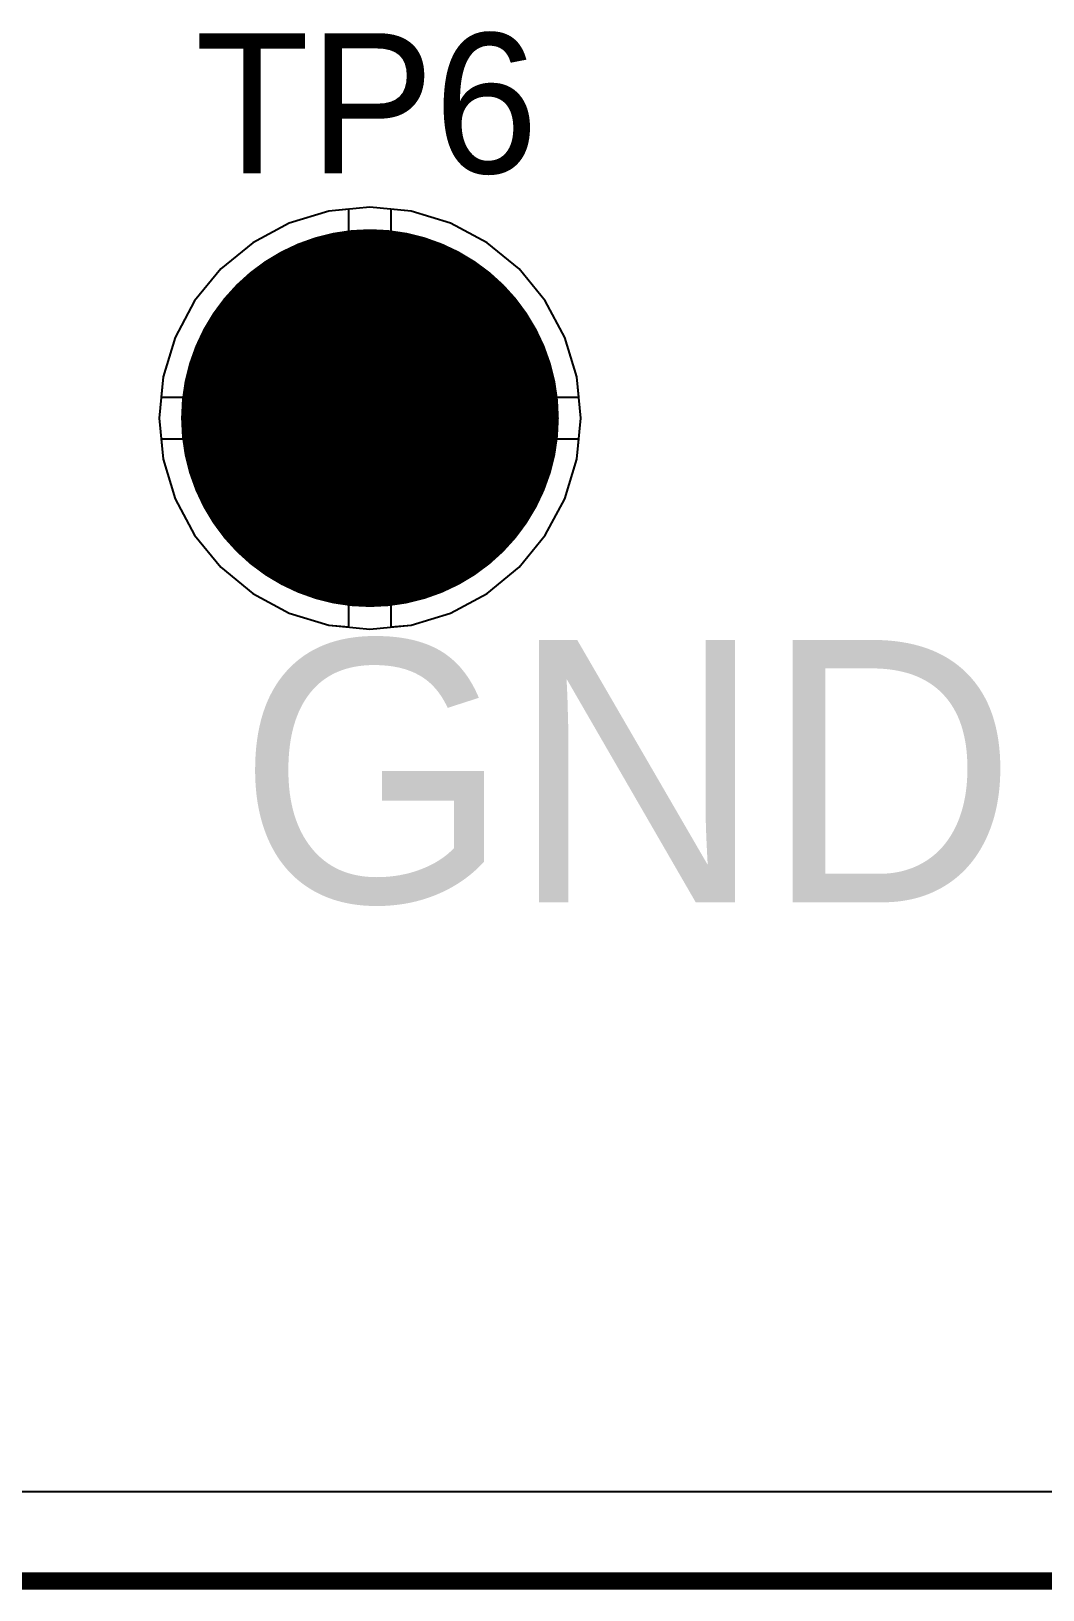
# Model space of a CAD drawing. Header units: millimetres. Extents: x 0 to 3.1, y 0 to 2.57.
# Drawn here: x 0.8342 to 1.1234, y -0.0025 to 0.443 of the extents above; entities that cross this region are included whole.
import ezdxf

# ---------------------------------------------------------------- set-up
doc = ezdxf.new("R2010")
doc.units = ezdxf.units.MM
doc.header["$MEASUREMENT"] = 0
for name, color, linetype in [('BottomLayer', 5, 'Continuous'), ('BottomSolder', 6, 'Continuous'), ('Mechanical2', 216, 'Continuous'), ('MultiLayer', 9, 'Continuous'), ('PadHoleLayer', 156, 'Continuous'), ('TopLayer', 1, 'Continuous'), ('TopOverlay', 2, 'Continuous'), ('TopSolder', 216, 'Continuous')]:
    doc.layers.add(name, color=color, linetype=linetype)

# ---------------------------------------------------------------- blocks, each defined once
blk = doc.blocks.new('TESTPOINT_LOOP_17')
at = {"layer": 'BottomLayer', "const_width": 0.05}
blk.add_lwpolyline([(-0.025, 0, 1), (0.025, 0, 1)], format="xyb", close=True, dxfattribs=at)
at = {"layer": 'BottomSolder', "const_width": 0.054}
blk.add_lwpolyline([(-0.027, 0, 1), (0.027, 0, 1)], format="xyb", close=True, dxfattribs=at)
at = {"layer": 'MultiLayer', "const_width": 0.05}
blk.add_lwpolyline([(-0.025, 0, 1), (0.025, 0, 1)], format="xyb", close=True, dxfattribs=at)
at = {"layer": 'PadHoleLayer', "const_width": 0.02008}
blk.add_lwpolyline([(-0.01004, 0, 1), (0.01004, 0, 1)], format="xyb", close=True, dxfattribs=at)
at = {"layer": 'TopLayer', "const_width": 0.05}
blk.add_lwpolyline([(-0.025, 0, 1), (0.025, 0, 1)], format="xyb", close=True, dxfattribs=at)
at = {"layer": 'TopSolder', "const_width": 0.054}
blk.add_lwpolyline([(-0.027, 0, 1), (0.027, 0, 1)], format="xyb", close=True, dxfattribs=at)

msp = doc.modelspace()

# ---------------------------------------------------------------- linework, layer by layer
at = {"layer": 'BottomLayer'}
for p, q in [((0.925, 0.39209), (0.91924, 0.39152)), ((0.925, 0.33839), (0.925, 0.39209)), ((0.94276, 0.39152), (0.937, 0.39209)), ((0.937, 0.39209), (0.937, 0.33839)), ((0.90793, 0.38809), (0.8975, 0.38252)), ((0.91924, 0.39152), (0.90793, 0.38809)), ((0.95407, 0.38809), (0.94276, 0.39152)), ((0.9645, 0.38252), (0.95407, 0.38809)), ((0.8975, 0.38252), (0.88837, 0.37502)), ((0.97363, 0.37502), (0.9645, 0.38252)), ((0.88837, 0.37502), (0.88087, 0.36588)), ((0.98113, 0.36588), (0.97363, 0.37502)), ((0.88087, 0.36588), (0.8753, 0.35546)), ((0.9867, 0.35546), (0.98113, 0.36588)), ((0.8753, 0.35546), (0.87187, 0.34415)), ((0.99013, 0.34415), (0.9867, 0.35546)), ((0.87187, 0.34415), (0.8713, 0.33839)), ((0.9907, 0.33839), (0.99013, 0.34415)), ((0.8713, 0.33839), (0.925, 0.33839)), ((0.937, 0.33839), (0.9907, 0.33839)), ((0.925, 0.32639), (0.8713, 0.32639)), ((0.8713, 0.32639), (0.87187, 0.32062)), ((0.925, 0.27269), (0.925, 0.32639)), ((0.9907, 0.32639), (0.937, 0.32639)), ((0.937, 0.32639), (0.937, 0.27269)), ((0.99013, 0.32062), (0.9907, 0.32639)), ((0.87187, 0.32062), (0.8753, 0.30931)), ((0.9867, 0.30931), (0.99013, 0.32062)), ((0.8753, 0.30931), (0.88087, 0.29889)), ((0.98113, 0.29889), (0.9867, 0.30931)), ((0.88087, 0.29889), (0.88837, 0.28975)), ((0.97363, 0.28975), (0.98113, 0.29889)), ((0.88837, 0.28975), (0.8975, 0.28226)), ((0.9645, 0.28226), (0.97363, 0.28975)), ((0.8975, 0.28226), (0.90793, 0.27668)), ((0.95407, 0.27668), (0.9645, 0.28226)), ((0.90793, 0.27668), (0.91924, 0.27325)), ((0.94276, 0.27325), (0.95407, 0.27668)), ((0.91924, 0.27325), (0.925, 0.27269)), ((0.937, 0.27269), (0.94276, 0.27325)), ((2.64134, 0.02549), (0.09266, 0.02549))]:
    msp.add_line(p, q, dxfattribs=at)
at = {"layer": 'Mechanical2', "const_width": 0.005}
msp.add_lwpolyline([(0.1, 0), (2.634, 0)], dxfattribs=at)
at = {"layer": 'TopLayer'}
for p, q in [((0.931, 0.39268), (0.91924, 0.39152)), ((0.94276, 0.39152), (0.931, 0.39268)), ((0.90793, 0.38809), (0.8975, 0.38252)), ((0.91924, 0.39152), (0.90793, 0.38809)), ((0.95407, 0.38809), (0.94276, 0.39152)), ((0.9645, 0.38252), (0.95407, 0.38809)), ((0.8975, 0.38252), (0.88837, 0.37502)), ((0.97363, 0.37502), (0.9645, 0.38252)), ((0.88837, 0.37502), (0.88087, 0.36588)), ((0.98113, 0.36588), (0.97363, 0.37502)), ((0.88087, 0.36588), (0.8753, 0.35546)), ((0.9867, 0.35546), (0.98113, 0.36588)), ((0.8753, 0.35546), (0.87187, 0.34415)), ((0.99013, 0.34415), (0.9867, 0.35546)), ((0.87187, 0.34415), (0.87071, 0.33239)), ((0.99129, 0.33239), (0.99013, 0.34415)), ((0.87071, 0.33239), (0.87187, 0.32062)), ((0.99013, 0.32062), (0.99129, 0.33239)), ((0.87187, 0.32062), (0.8753, 0.30931)), ((0.9867, 0.30931), (0.99013, 0.32062)), ((0.8753, 0.30931), (0.88087, 0.29889)), ((0.98113, 0.29889), (0.9867, 0.30931)), ((0.88087, 0.29889), (0.88837, 0.28975)), ((0.97363, 0.28975), (0.98113, 0.29889)), ((0.88837, 0.28975), (0.8975, 0.28226)), ((0.9645, 0.28226), (0.97363, 0.28975)), ((0.8975, 0.28226), (0.90793, 0.27668)), ((0.95407, 0.27668), (0.9645, 0.28226)), ((0.90793, 0.27668), (0.91924, 0.27325)), ((0.94276, 0.27325), (0.95407, 0.27668)), ((0.91924, 0.27325), (0.931, 0.2721)), ((0.931, 0.2721), (0.94276, 0.27325)), ((2.64134, 0.02549), (0.09266, 0.02549))]:
    msp.add_line(p, q, dxfattribs=at)

# ---------------------------------------------------------------- block references
msp.add_blockref('TESTPOINT_LOOP_17', (0.931, 0.33239))

# ---------------------------------------------------------------- texts
at = {"layer": 'TopOverlay'}
msp.add_text('TP6', height=0.04, dxfattribs=at).set_placement((0.881, 0.40239))
msp.add_text('GND', height=0.075, rotation=360, dxfattribs=at).set_placement((0.89313, 0.194))

doc.saveas('drawing.dxf')
